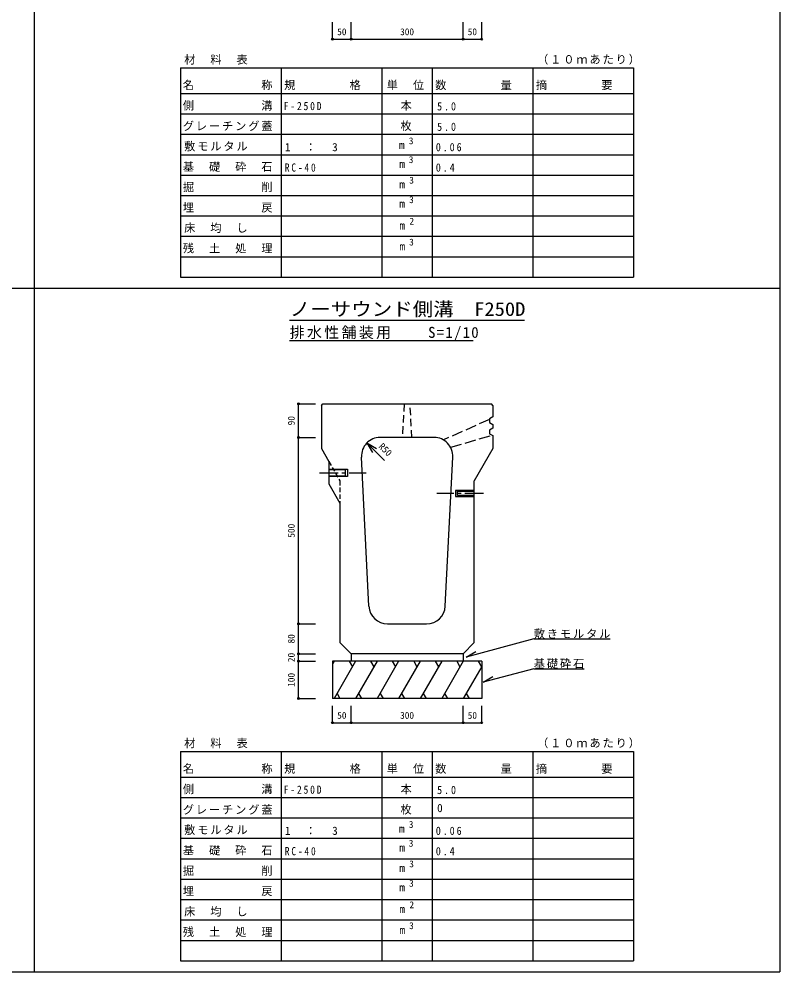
# Model space of a CAD drawing. Units: millimetres at full size, sheet at 1:10. Extents: x -5543 to 2457, y -2748 to 2952.
# Drawn here: x 417 to 2457, y -2748 to -193 of the extents above; entities that cross this region are included whole.
import ezdxf
from ezdxf.enums import TextEntityAlignment as Align

# ---------------------------------------------------------------- set-up
doc = ezdxf.new("R2010")
doc.units = ezdxf.units.MM
doc.header["$LTSCALE"] = 10
doc.header["$PDMODE"] = 32
doc.header["$PDSIZE"] = 5
for name, pattern in [('CHAIN1', [8, 5, -1, 1, -1]), ('DASHED1', [1.8, 1.2, -0.6]), ('DASHED2', [3, 2, -1]), ('DASHED3', [4, 3, -1]), ('DOUBLE_CHAIN2', [12.8, 9, -1, 0.6, -0.6, 0.6, -1])]:
    doc.linetypes.add(name, pattern=pattern)
doc.layers.add('0-0_通り芯', color=7, linetype='Continuous')
doc.styles.add('ＭＳ ゴシック', font='')
doc.styles.get('ＭＳ ゴシック').set_extended_font_data('MS Gothic')

msp = doc.modelspace()

# ---------------------------------------------------------------- linework, layer by layer
at = {"layer": '0-0_通り芯', "color": 2}
for p, q in [((457.42, 2951.85), (457.42, -2748.15)), ((2457.42, 2951.85), (2457.42, -2748.15)), ((-5542.58, -2748.15), (2457.42, -2748.15))]:
    msp.add_line(p, q, dxfattribs=at)
at = {"layer": '0-0_通り芯', "color": 4}
for p, q in [((1257.42, -246.48), (1257.42, -201.48)), ((1307.42, -246.48), (1307.42, -201.48)), ((1607.42, -246.48), (1607.42, -201.48)), ((1657.42, -246.48), (1657.42, -201.48)), ((1257.42, -246.48), (1307.42, -246.48)), ((1307.42, -246.48), (1607.42, -246.48)), ((1607.42, -246.48), (1657.42, -246.48)), ((-5542.58, -914.82), (2457.42, -914.82)), ((1166.42, -1314.82), (1166.42, -1224.82)), ((1166.42, -1224.82), (1211.42, -1224.82)), ((1166.42, -1814.82), (1166.42, -1314.82)), ((1166.42, -1314.82), (1211.42, -1314.82)), ((1349.63, -1329.46), (1375.61, -1344.46)), ((1349.63, -1329.46), (1364.63, -1355.44)), ((1396.63, -1376.47), (1349.63, -1329.46)), ((1166.42, -1894.82), (1166.42, -1814.82)), ((1166.42, -1814.82), (1211.42, -1814.82)), ((1166.42, -1914.82), (1166.42, -1894.82)), ((1166.42, -1894.82), (1211.42, -1894.82)), ((1166.42, -2014.82), (1166.42, -1914.82)), ((1166.42, -1914.82), (1211.42, -1914.82)), ((1166.42, -2014.82), (1211.42, -2014.82)), ((1257.42, -2079.82), (1257.42, -2034.82)), ((1307.42, -2079.82), (1307.42, -2034.82)), ((1607.42, -2079.82), (1607.42, -2034.82)), ((1657.42, -2079.82), (1657.42, -2034.82)), ((1257.42, -2079.82), (1307.42, -2079.82)), ((1307.42, -2079.82), (1607.42, -2079.82)), ((1607.42, -2079.82), (1657.42, -2079.82))]:
    msp.add_line(p, q, dxfattribs=at)
at = {"layer": '0-0_通り芯'}
for p, q in [((849.92, -323.94), (2064.92, -323.94)), ((849.92, -323.94), (849.92, -447.06)), ((1119.92, -323.94), (1119.92, -447.06)), ((1389.92, -323.94), (1389.92, -447.06)), ((1524.92, -323.94), (1524.92, -447.06)), ((1794.92, -323.94), (1794.92, -447.06)), ((2064.92, -323.94), (2064.92, -447.06)), ((849.92, -392.34), (2064.92, -392.34)), ((849.92, -447.06), (2064.92, -447.06)), ((849.92, -447.06), (849.92, -884.82)), ((1119.92, -447.06), (1119.92, -884.82)), ((1389.92, -447.06), (1389.92, -884.82)), ((1524.92, -447.06), (1524.92, -884.82)), ((1794.92, -447.06), (1794.92, -884.82)), ((2064.92, -447.06), (2064.92, -884.82)), ((849.92, -501.78), (2064.92, -501.78)), ((849.92, -556.5), (2064.92, -556.5)), ((849.92, -611.22), (2064.92, -611.22)), ((849.92, -665.94), (2064.92, -665.94)), ((849.92, -720.66), (2064.92, -720.66)), ((849.92, -775.38), (2064.92, -775.38)), ((849.92, -830.1), (2064.92, -830.1)), ((849.92, -884.82), (2064.92, -884.82)), ((935.42, -884.82), (1844.42, -884.82)), ((1142.42, -999.82), (1772.42, -999.82)), ((1142.42, -1054.82), (1634.92, -1054.82)), ((1797.19, -1855.04), (1615.68, -1903.68)), ((1797.19, -1855.04), (2002.19, -1855.04)), ((1615.68, -1903.68), (1641.66, -1888.68)), ((1257.42, -1914.82), (1257.42, -2014.82)), ((1657.42, -1914.82), (1257.42, -1914.82)), ((1261.47, -1914.82), (1257.42, -1921.83)), ((1319.2, -1914.82), (1261.47, -2014.82)), ((1301.9, -1914.82), (1310.55, -1929.8)), ((1307.42, -1894.82), (1307.42, -1914.82)), ((1376.94, -1914.82), (1319.2, -2014.82)), ((1359.63, -1914.82), (1368.29, -1929.8)), ((1434.67, -1914.82), (1376.94, -2014.82)), ((1417.37, -1914.82), (1426.02, -1929.8)), ((1492.41, -1914.82), (1434.67, -2014.82)), ((1475.1, -1914.82), (1483.76, -1929.8)), ((1550.14, -1914.82), (1492.41, -2014.82)), ((1532.84, -1914.82), (1541.49, -1929.8)), ((1607.88, -1914.82), (1550.14, -2014.82)), ((1590.57, -1914.82), (1599.23, -1929.8)), ((1607.42, -1894.82), (1607.42, -1914.82)), ((1648.31, -1914.82), (1656.96, -1929.8)), ((1657.42, -1914.82), (1657.42, -2014.82)), ((1657.42, -1929.01), (1607.88, -2014.82)), ((1797.19, -1934.85), (1932.19, -1934.85)), ((1657.42, -2014.82), (1257.42, -2014.82)), ((1269.39, -2001.1), (1277.31, -2014.82)), ((1327.12, -2001.1), (1335.04, -2014.82)), ((1384.86, -2001.1), (1392.78, -2014.82)), ((1442.59, -2001.1), (1450.51, -2014.82)), ((1500.33, -2001.1), (1508.25, -2014.82)), ((1558.06, -2001.1), (1565.98, -2014.82)), ((1615.8, -2001.1), (1623.72, -2014.82)), ((849.92, -2157.27), (2064.92, -2157.27)), ((849.92, -2157.27), (849.92, -2280.39)), ((1119.92, -2157.27), (1119.92, -2280.39)), ((1389.92, -2157.27), (1389.92, -2280.39)), ((1524.92, -2157.27), (1524.92, -2280.39)), ((1794.92, -2157.27), (1794.92, -2280.39)), ((2064.92, -2157.27), (2064.92, -2280.39)), ((849.92, -2225.67), (2064.92, -2225.67)), ((849.92, -2280.39), (2064.92, -2280.39)), ((849.92, -2280.39), (849.92, -2718.15)), ((1119.92, -2280.39), (1119.92, -2718.15)), ((1389.92, -2280.39), (1389.92, -2718.15)), ((1524.92, -2280.39), (1524.92, -2718.15)), ((1794.92, -2280.39), (1794.92, -2718.15)), ((2064.92, -2280.39), (2064.92, -2718.15)), ((849.92, -2335.11), (2064.92, -2335.11)), ((849.92, -2389.83), (2064.92, -2389.83)), ((849.92, -2444.55), (2064.92, -2444.55)), ((849.92, -2499.27), (2064.92, -2499.27)), ((849.92, -2553.99), (2064.92, -2553.99)), ((849.92, -2608.71), (2064.92, -2608.71)), ((849.92, -2663.43), (2064.92, -2663.43)), ((849.92, -2718.15), (2064.92, -2718.15)), ((935.42, -2718.15), (1844.42, -2718.15))]:
    msp.add_line(p, q, dxfattribs=at)
at = {"layer": '0-0_通り芯', "color": 4, "linetype": 'DOUBLE_CHAIN2'}
msp.add_line((-5542.58, -914.82), (2457.42, -914.82), dxfattribs=at)
at = {"layer": '0-0_通り芯', "color": 3, "linetype": 'DASHED2'}
for p, q in [((1449.42, -1224.82), (1444.42, -1314.82)), ((1470.42, -1314.82), (1465.42, -1224.82))]:
    msp.add_line(p, q, dxfattribs=at)
at = {"layer": '0-0_通り芯', "color": 3}
for p, q in [((1687.42, -1228.82), (1683.42, -1224.82)), ((1227.42, -1228.82), (1227.42, -1344.82)), ((1687.42, -1228.82), (1687.42, -1259.82)), ((1687.42, -1279.82), (1687.42, -1289.82)), ((1529.86, -1314.82), (1384.98, -1314.82)), ((1227.42, -1344.82), (1247.42, -1379.46)), ((1687.42, -1344.82), (1637.42, -1431.42)), ((1247.42, -1379.46), (1247.42, -1439.46)), ((1355.04, -1767.32), (1335.04, -1367.32)), ((1559.79, -1767.32), (1579.79, -1367.32)), ((1247.42, -1439.46), (1277.42, -1491.42)), ((1277.42, -1491.42), (1277.42, -1864.82)), ((1404.98, -1814.82), (1509.86, -1814.82)), ((1307.42, -1894.82), (1277.42, -1864.82)), ((1607.42, -1894.82), (1307.42, -1894.82))]:
    msp.add_line(p, q, dxfattribs=at)
at = {"layer": '0-0_通り芯', "color": 3, "linetype": 'DASHED3'}
for p, q in [((1678.42, -1266.41), (1555.22, -1321.42)), ((1574.33, -1340.98), (1685.33, -1308.66))]:
    msp.add_line(p, q, dxfattribs=at)
at = {"layer": '0-0_通り芯', "color": 3, "linetype": 'DASHED1'}
for p, q in [((1247.42, -1379.46), (1277.42, -1431.42)), ((1277.42, -1431.42), (1277.42, -1491.42))]:
    msp.add_line(p, q, dxfattribs=at)
at = {"layer": '0-0_通り芯', "linetype": 'CHAIN1'}
for p, q in [((1222.42, -1409.82), (1347.42, -1409.82)), ((1662.42, -1464.82), (1537.42, -1464.82))]:
    msp.add_line(p, q, dxfattribs=at)
at = {"layer": '0-0_通り芯', "color": 3}
for points in [[(1227.42, -1228.82), (1231.42, -1224.82), (1683.42, -1224.82)], [(1687.42, -1259.82), (1678.42, -1264.82), (1678.42, -1274.82), (1687.42, -1279.82)], [(1687.42, -1289.82), (1678.42, -1294.82), (1678.42, -1304.82), (1687.42, -1309.82), (1687.42, -1344.82)], [(1607.42, -1894.82), (1637.42, -1864.82), (1637.42, -1431.42)]]:
    msp.add_lwpolyline(points, dxfattribs=at)
at = {"layer": '0-0_通り芯'}
for points in [[(1247.42, -1399.82), (1297.42, -1399.82), (1297.42, -1419.82), (1247.42, -1419.82)], [(1247.42, -1417.82), (1292.42, -1417.82), (1292.42, -1401.82), (1247.42, -1401.82)], [(1637.42, -1456.82), (1587.42, -1456.82), (1587.42, -1472.82), (1637.42, -1472.82)], [(1637.42, -1470.82), (1592.42, -1470.82), (1592.42, -1458.82), (1637.42, -1458.82)], [(1797.19, -1934.85), (1661.31, -1971.26), (1687.29, -1956.26)]]:
    msp.add_lwpolyline(points, dxfattribs=at)
at = {"layer": '0-0_通り芯', "color": 3}
for centre, start, end in [((1384.98, -1364.82), 90, 182.86241), ((1529.86, -1364.82), 357.13759, 90), ((1404.98, -1764.82), 182.86241, 270), ((1509.86, -1764.82), 270, 357.13759)]:
    msp.add_arc(centre, 50, start, end, dxfattribs=at)
at = {"layer": '0-0_通り芯', "color": 4}
for p in [(1257.42, -246.48), (1307.42, -246.48), (1607.42, -246.48), (1657.42, -246.48), (1166.42, -1224.82), (1166.42, -1314.82), (1166.42, -1814.82), (1166.42, -1894.82), (1166.42, -1914.82), (1166.42, -2014.82), (1257.42, -2079.82), (1307.42, -2079.82), (1607.42, -2079.82), (1657.42, -2079.82)]:
    msp.add_point(p, dxfattribs=at)

# ---------------------------------------------------------------- texts
at = {"layer": '0-0_通り芯', "color": 4, "style": 'ＭＳ ゴシック'}
for s, p in [('50', (1269.92, -241.48)), ('300', (1438.67, -241.48)), ('50', (1619.92, -241.48)), ('3', (1461.94, -533.88)), ('3', (1461.94, -584.49)), ('3', (1463.11, -639.56)), ('3', (1462.84, -691.81)), ('2', (1463.74, -749.34)), ('3', (1462.84, -805.43)), ('50', (1269.92, -2074.82)), ('300', (1438.67, -2074.82)), ('50', (1619.92, -2074.82)), ('3', (1461.94, -2367.21)), ('3', (1461.94, -2417.83)), ('3', (1463.11, -2472.89)), ('3', (1462.84, -2525.15)), ('2', (1463.74, -2582.67)), ('3', (1462.84, -2638.76))]:
    msp.add_text(s, height=18.33, dxfattribs=at).set_placement(p, align=Align.BOTTOM_LEFT)
at = {"layer": '0-0_通り芯', "style": 'ＭＳ ゴシック'}
for s, p in [('m', (1435.84, -548.24)), ('m', (1436.74, -598.86)), ('m', (1436.74, -653.58)), ('m', (1436.74, -705.56)), ('m', (1436.83, -763.7)), ('m', (1437.01, -819.79)), ('0', (1537.92, -2326.17)), ('m', (1435.84, -2381.58)), ('m', (1436.74, -2432.19)), ('m', (1436.74, -2486.91)), ('m', (1436.74, -2538.9)), ('m', (1436.83, -2597.04)), ('m', (1437.01, -2653.12))]:
    msp.add_text(s, height=21.99, dxfattribs=at).set_placement(p, align=Align.BOTTOM_LEFT)
at = {"layer": '0-0_通り芯', "color": 3, "style": 'ＭＳ ゴシック', "width": 1.1}
msp.add_text('ノーサウンド側溝\u3000F250D', height=36.66, dxfattribs=at).set_placement((1142.42, -999.82), align=Align.BOTTOM_LEFT)
at = {"layer": '0-0_通り芯', "color": 4, "style": 'ＭＳ ゴシック'}
for s, rotation, p in [('90', 90, (1161.42, -1282.32)), ('R50', 315, (1375.61, -1344.46)), ('500', 90, (1161.42, -1583.57)), ('80', 90, (1161.42, -1867.32)), ('20', 90, (1161.42, -1917.32)), ('100', 90, (1161.42, -1983.57))]:
    msp.add_text(s, height=18.33, rotation=rotation, dxfattribs=at).set_placement(p, align=Align.BOTTOM_LEFT)
at = {"layer": '0-0_通り芯', "attachment_point": 7, "style": 'ＭＳ ゴシック'}
for s, insert, char_height in [('\\T1.17;材\u3000料\u3000表', (859.42, -315), 21.99), ('\\T1.17;（１０ｍあたり）', (1806.17, -315), 21.99), ('\\T1.17;名\u3000\u3000\u3000\u3000\u3000称', (855.92, -383.4), 21.99), ('\\T1.17;規\u3000\u3000\u3000\u3000格', (1127.67, -383.4), 21.99), ('\\T1.17;単\u3000位', (1402.92, -383.4), 21.99), ('\\T1.17;数\u3000\u3000\u3000\u3000量', (1532.67, -383.4), 21.99), ('\\T1.17;摘\u3000\u3000\u3000\u3000要', (1802.67, -383.4), 21.99), ('\\T1.17;側\u3000\u3000\u3000\u3000\u3000溝', (855.92, -438.12), 21.99), ('\\T1.39;\\W0.85;F-250D', (1126.67, -437.33), 21.99), ('\\T1.17;\u3000本', (1404.67, -438.12), 21.99), ('\\T1.38;\\W0.9;5.0', (1537.92, -438.12), 21.99), ('\\T1.17;グレーチング蓋', (855.92, -492.84), 21.99), ('\\T1.17;\u3000枚', (1404.67, -492.84), 21.99), ('\\T1.38;\\W0.9;5.0', (1537.92, -492.84), 21.99), ('\\T1.17;敷モルタル', (859.42, -547.56), 21.99), ('\\T1.21;1\u3000：\u30003', (1129.42, -547.56), 21.99), ('\\T1.38;\\W0.9;0.06', (1534.42, -547.56), 21.99), ('\\T1.17;基\u3000礎\u3000砕\u3000石', (855.92, -602.28), 21.99), ('\\T1.38;\\W0.85;RC-40', (1129.42, -602.28), 21.99), ('\\T1.38;\\W0.9;0.4', (1534.42, -602.28), 21.99), ('\\T1.17;掘\u3000\u3000\u3000\u3000\u3000削', (855.92, -657), 21.99), ('\\T1.17;埋\u3000\u3000\u3000\u3000\u3000戻', (855.92, -711.72), 21.99), ('\\T1.17;床\u3000均\u3000し', (859.42, -766.44), 21.99), ('\\T1.17;残\u3000土\u3000処\u3000理', (855.92, -821.16), 21.99), ('\\T1.16;排水性舗装用\u3000\u3000S=1/10', (1142.42, -1054.82), 29.33), ('\\T1.17;敷きモルタル', (1797.19, -1855.04), 21.99), ('\\T1.17;基礎砕石', (1797.19, -1934.85), 21.99), ('\\T1.17;材\u3000料\u3000表', (859.42, -2148.33), 21.99), ('\\T1.17;（１０ｍあたり）', (1806.17, -2148.33), 21.99), ('\\T1.17;名\u3000\u3000\u3000\u3000\u3000称', (855.92, -2216.73), 21.99), ('\\T1.17;規\u3000\u3000\u3000\u3000格', (1127.67, -2216.73), 21.99), ('\\T1.17;単\u3000位', (1402.92, -2216.73), 21.99), ('\\T1.17;数\u3000\u3000\u3000\u3000量', (1532.67, -2216.73), 21.99), ('\\T1.17;摘\u3000\u3000\u3000\u3000要', (1802.67, -2216.73), 21.99), ('\\T1.17;側\u3000\u3000\u3000\u3000\u3000溝', (855.92, -2271.45), 21.99), ('\\T1.39;\\W0.85;F-250D', (1126.67, -2270.66), 21.99), ('\\T1.17;\u3000本', (1404.67, -2271.45), 21.99), ('\\T1.38;\\W0.9;5.0', (1537.92, -2271.45), 21.99), ('\\T1.17;グレーチング蓋', (855.92, -2326.17), 21.99), ('\\T1.17;\u3000枚', (1404.67, -2326.17), 21.99), ('\\T1.17;敷モルタル', (859.42, -2380.89), 21.99), ('\\T1.21;1\u3000：\u30003', (1129.42, -2380.89), 21.99), ('\\T1.38;\\W0.9;0.06', (1534.42, -2380.89), 21.99), ('\\T1.17;基\u3000礎\u3000砕\u3000石', (855.92, -2435.61), 21.99), ('\\T1.38;\\W0.85;RC-40', (1129.42, -2435.61), 21.99), ('\\T1.38;\\W0.9;0.4', (1534.42, -2435.61), 21.99), ('\\T1.17;掘\u3000\u3000\u3000\u3000\u3000削', (855.92, -2490.33), 21.99), ('\\T1.17;埋\u3000\u3000\u3000\u3000\u3000戻', (855.92, -2545.05), 21.99), ('\\T1.17;床\u3000均\u3000し', (859.42, -2599.77), 21.99), ('\\T1.17;残\u3000土\u3000処\u3000理', (855.92, -2654.49), 21.99)]:
    msp.add_mtext(s, dxfattribs=dict(at, insert=insert, char_height=char_height))

doc.saveas('drawing.dxf')
